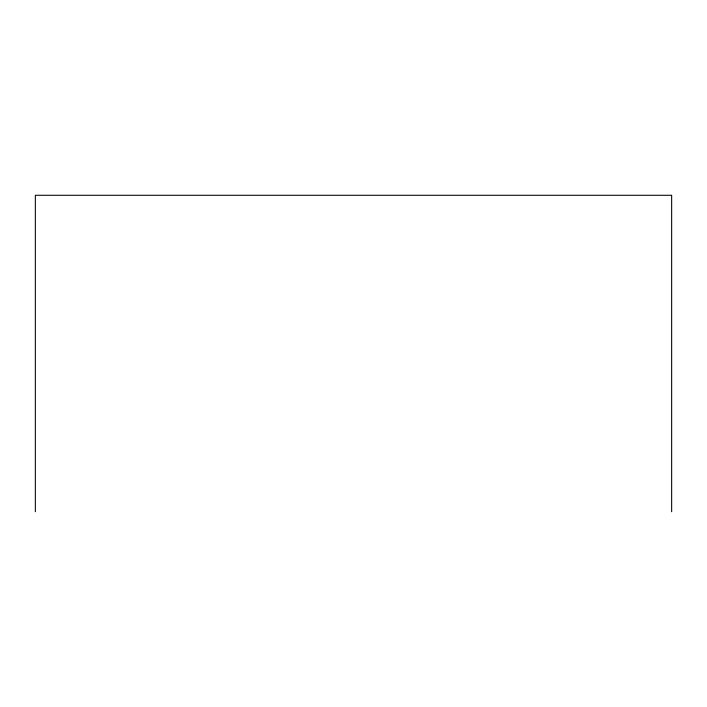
<?xml version="1.0" encoding="UTF-8"?>
<svg xmlns="http://www.w3.org/2000/svg" width="707" height="707" viewBox="0 0 707 707"><rect width="100%" height="100%" fill="white"/><g stroke="black" fill="none" stroke-linecap="round" stroke-linejoin="round"><path stroke-width="1.06" d="M671.65 511.718L671.65 195.282L35.35 195.282L35.35 511.718"/></g></svg>
